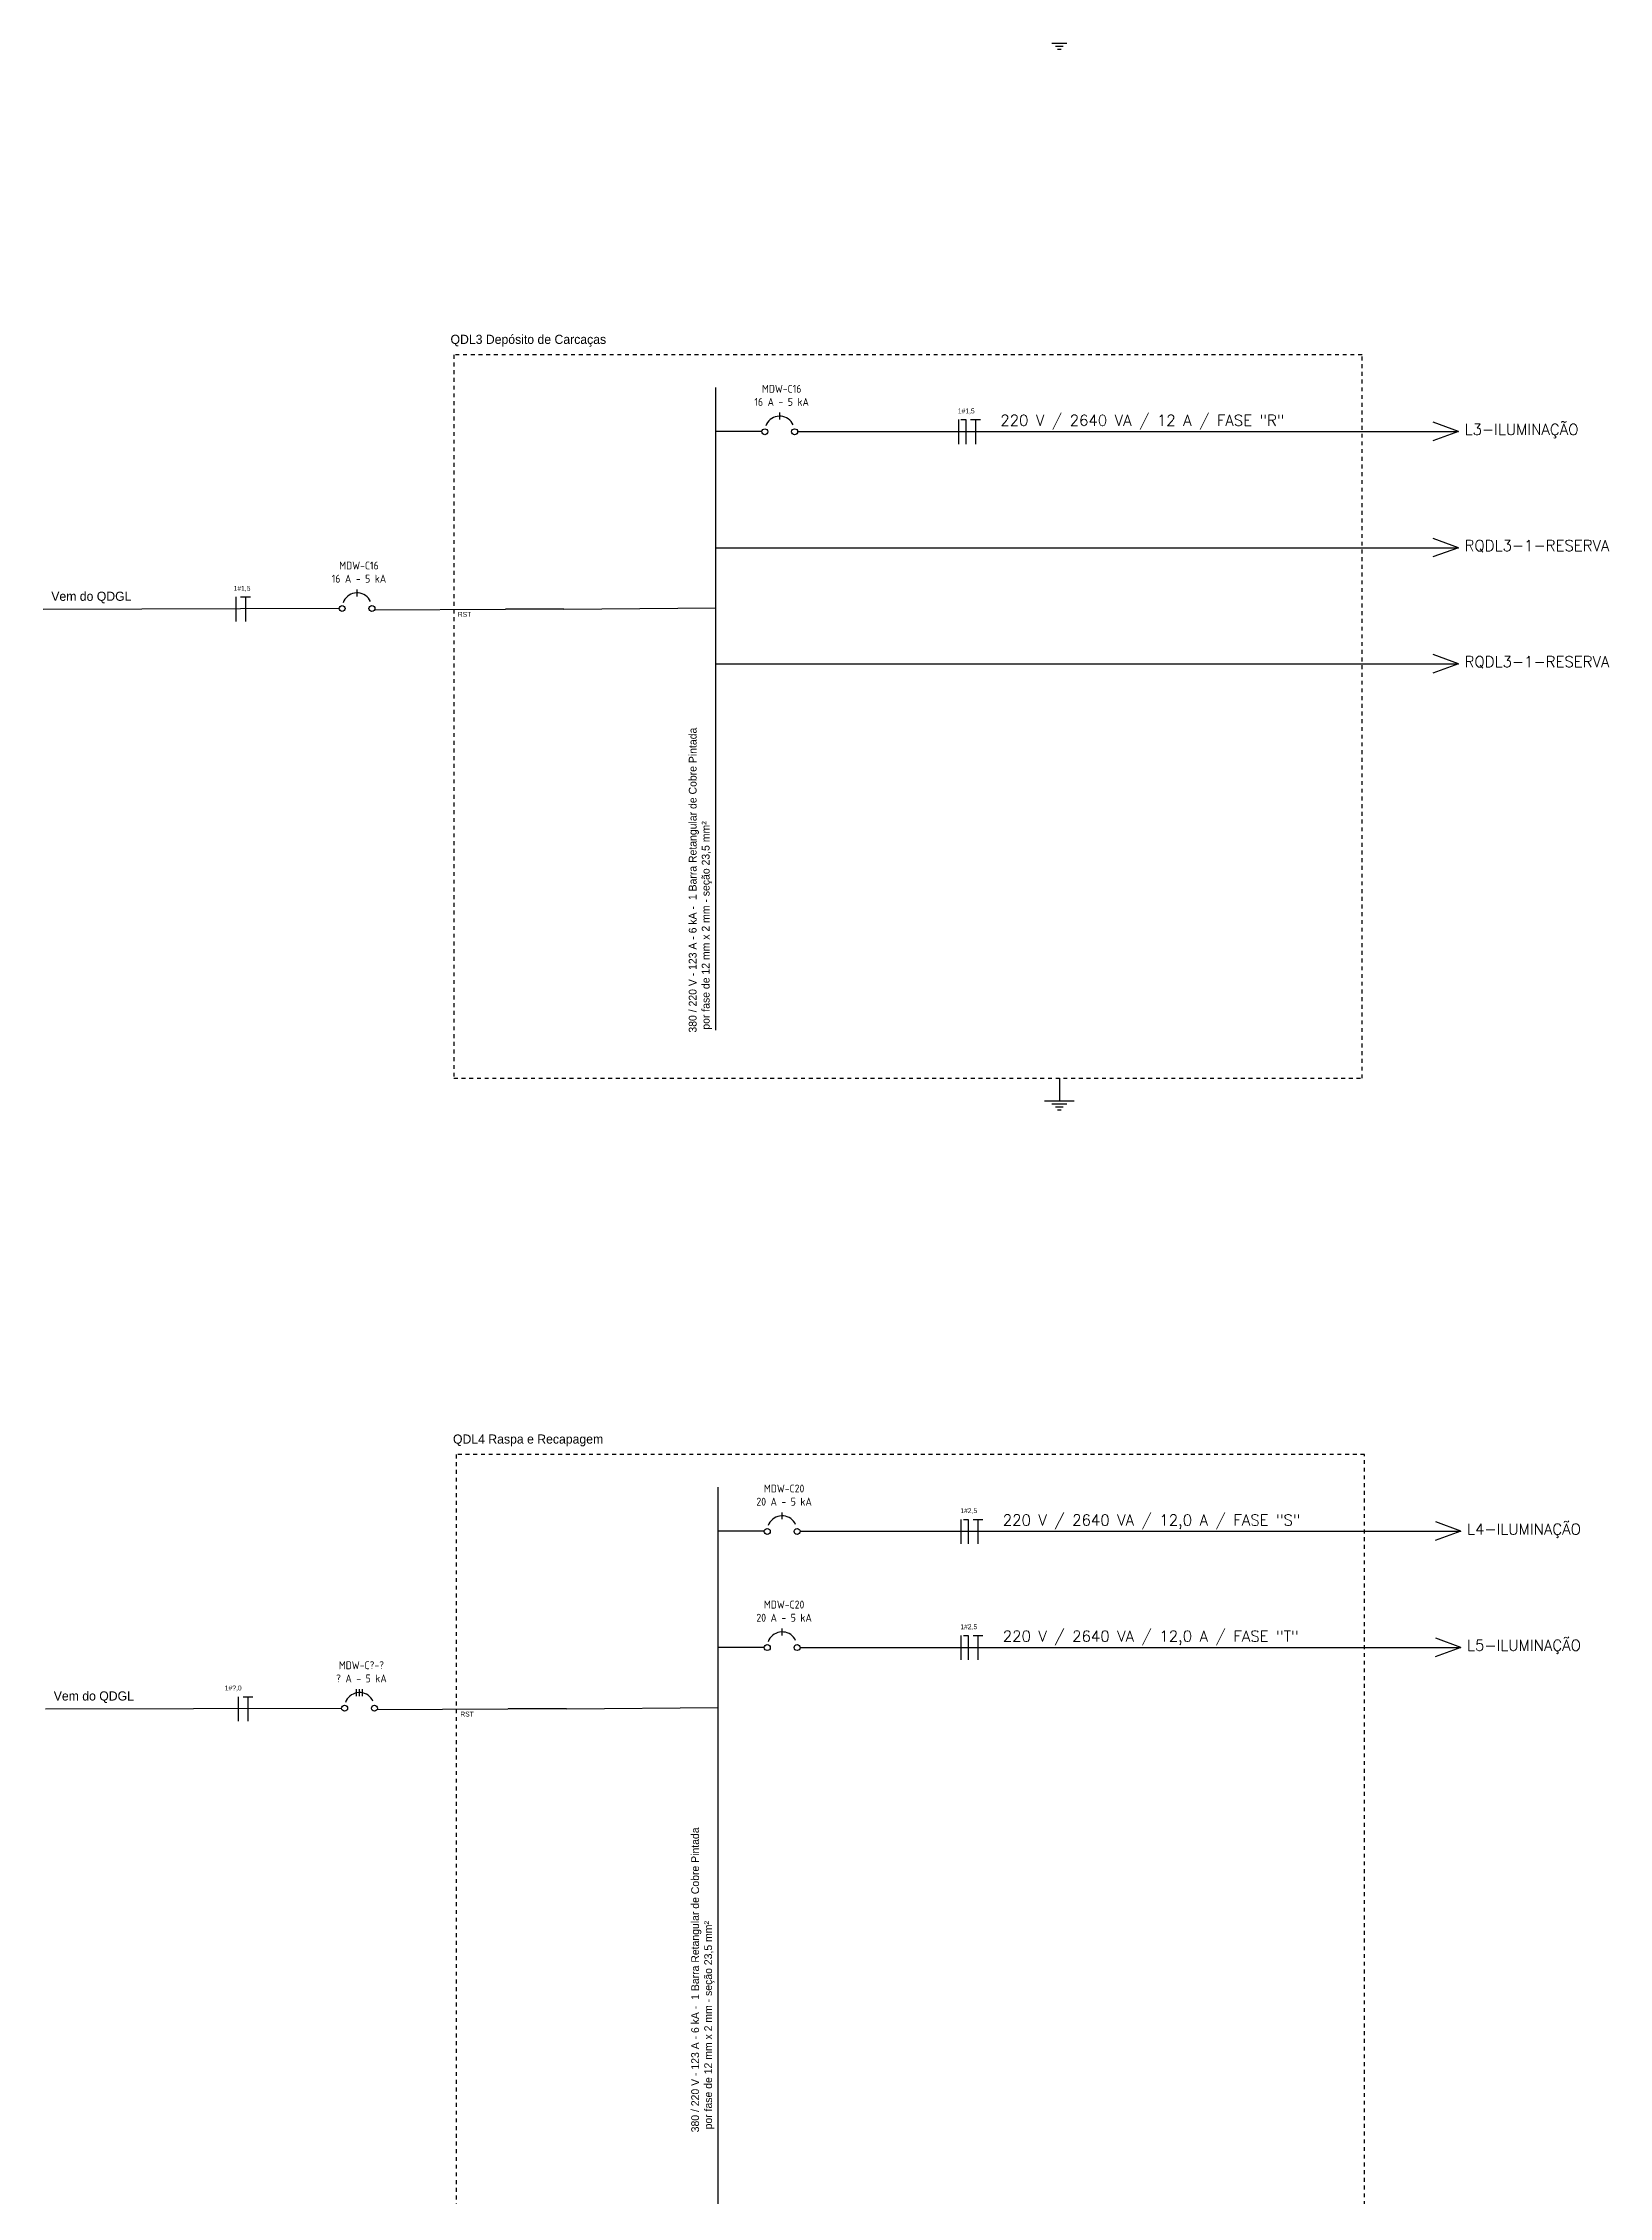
# Model space of a CAD drawing. Extents: x 196 to 565, y -49 to 207.
# Drawn here: x 464.4 to 505, y 75.4 to 131.2 of the extents above; entities that cross this region are included whole.
import ezdxf

# ---------------------------------------------------------------- set-up
doc = ezdxf.new("R2010")
doc.units = 0
doc.header["$MEASUREMENT"] = 0
doc.linetypes.add('DASHED2', pattern=[0.375, 0.25, -0.125])
for name, color, linetype in [('ELET_UNIFILAR_TEXTO', 4, 'CONTINUOUS'), ('ELET_UNIFILAR_TEXTO2', 4, 'CONTINUOUS'), ('ELT_UNIFILAR_DESENHO', 5, 'CONTINUOUS')]:
    doc.layers.add(name, color=color, linetype=linetype)
doc.styles.add('ARIAL', font='arial.ttf')
doc.styles.add('ROMANS', font='romans')

msp = doc.modelspace()

# ---------------------------------------------------------------- linework, layer by layer
at = {"layer": 'ELT_UNIFILAR_DESENHO'}
for p, q in [((490.569, 131.17), (490.955, 131.17)), ((490.666, 131.093), (490.859, 131.093)), ((490.714, 131.016), (490.81, 131.016)), ((481.857, 105.598), (481.857, 122.248)), ((483.051, 121.105), (481.857, 121.105)), ((483.514, 121.415), (483.514, 121.595)), ((483.977, 121.105), (501.104, 121.105)), ((488.147, 121.414), (488.147, 120.782)), ((488.211, 121.414), (488.337, 121.414)), ((488.337, 121.414), (488.337, 120.782)), ((488.462, 121.414), (488.715, 121.414)), ((488.589, 121.414), (488.589, 120.782)), ((501.104, 121.105), (500.443, 120.864)), ((501.104, 121.105), (500.453, 121.346)), ((501.104, 118.097), (500.453, 118.338)), ((481.857, 118.097), (501.104, 118.097)), ((501.104, 118.097), (500.443, 117.856)), ((469.415, 116.819), (469.415, 116.187)), ((469.541, 116.819), (469.794, 116.819)), ((469.667, 116.819), (469.667, 116.187)), ((472.557, 116.835), (472.557, 117.015)), ((472.557, 116.835), (472.557, 117.015)), ((464.419, 116.503), (472.095, 116.526)), ((473.014, 116.489), (476.405, 116.503)), ((477.922, 116.503), (476.409, 116.501)), ((477.922, 116.503), (481.857, 116.54)), ((481.857, 115.089), (501.104, 115.089)), ((501.104, 115.089), (500.443, 114.848)), ((501.104, 115.089), (500.453, 115.33)), ((490.762, 104.35), (490.762, 103.767)), ((490.376, 103.767), (491.148, 103.767)), ((490.569, 103.69), (490.955, 103.69)), ((490.666, 103.613), (490.859, 103.613)), ((490.714, 103.536), (490.81, 103.536)), ((481.921, 40.192), (481.921, 93.756)), ((483.577, 92.923), (483.577, 93.103)), ((483.577, 92.923), (483.577, 93.103)), ((488.211, 92.922), (488.211, 92.29)), ((488.274, 92.922), (488.401, 92.922)), ((488.401, 92.922), (488.401, 92.29)), ((488.526, 92.922), (488.779, 92.922)), ((488.653, 92.922), (488.653, 92.29)), ((501.167, 92.613), (500.517, 92.854)), ((483.115, 92.613), (481.921, 92.613)), ((484.041, 92.613), (501.167, 92.613)), ((501.167, 92.613), (500.507, 92.372)), ((483.577, 89.915), (483.577, 90.095)), ((483.577, 89.915), (483.577, 90.095)), ((488.211, 89.914), (488.211, 89.282)), ((488.274, 89.914), (488.401, 89.914)), ((488.401, 89.914), (488.401, 89.282)), ((488.526, 89.914), (488.779, 89.914)), ((488.653, 89.914), (488.653, 89.282)), ((501.167, 89.605), (500.517, 89.846)), ((483.115, 89.605), (481.921, 89.605)), ((484.041, 89.605), (501.167, 89.605)), ((501.167, 89.605), (500.507, 89.364)), ((469.479, 88.327), (469.479, 87.695)), ((469.605, 88.327), (469.857, 88.327)), ((469.731, 88.327), (469.731, 87.695)), ((472.544, 88.343), (472.544, 88.524)), ((472.544, 88.343), (472.544, 88.524)), ((472.621, 88.343), (472.621, 88.524)), ((472.621, 88.343), (472.621, 88.524)), ((472.698, 88.343), (472.698, 88.524)), ((472.698, 88.343), (472.698, 88.524)), ((464.483, 88.011), (472.158, 88.034)), ((473.078, 87.997), (476.469, 88.011)), ((477.986, 88.011), (476.473, 88.009)), ((477.986, 88.011), (481.921, 88.048))]:
    msp.add_line(p, q, dxfattribs=at)
at = {"layer": 'ELT_UNIFILAR_DESENHO', "linetype": 'DASHED2', "ltscale": 0.05}
for p, q in [((498.607, 123.093), (475.068, 123.093)), ((475.068, 123.093), (475.068, 104.35)), ((498.615, 104.35), (498.607, 123.093)), ((475.068, 104.35), (498.615, 104.35)), ((498.671, 94.601), (475.131, 94.601)), ((475.131, 94.601), (475.131, 37.159)), ((498.671, 37.159), (498.671, 94.601))]:
    msp.add_line(p, q, dxfattribs=at)
at = {"layer": 'ELT_UNIFILAR_DESENHO'}
for points in [[(483.864, 121.282), (483.839, 121.326), (483.809, 121.367), (483.774, 121.403), (483.735, 121.435), (483.692, 121.461), (483.646, 121.481), (483.597, 121.495), (483.547, 121.503), (483.497, 121.504), (483.447, 121.499), (483.397, 121.487), (483.35, 121.468), (483.306, 121.444), (483.265, 121.414), (483.229, 121.379), (483.197, 121.34), (483.171, 121.297), (483.151, 121.251)], [(472.907, 116.702), (472.883, 116.747), (472.853, 116.787), (472.818, 116.824), (472.779, 116.856), (472.736, 116.882), (472.689, 116.902), (472.641, 116.916), (472.591, 116.924), (472.541, 116.925), (472.49, 116.919), (472.441, 116.907), (472.394, 116.889), (472.35, 116.865), (472.309, 116.835), (472.273, 116.8), (472.241, 116.761), (472.215, 116.718), (472.195, 116.671)], [(483.927, 92.79), (483.903, 92.834), (483.873, 92.875), (483.838, 92.911), (483.799, 92.943), (483.756, 92.969), (483.709, 92.989), (483.661, 93.004), (483.611, 93.011), (483.561, 93.012), (483.51, 93.007), (483.461, 92.995), (483.414, 92.977), (483.37, 92.952), (483.329, 92.922), (483.293, 92.887), (483.261, 92.848), (483.235, 92.805), (483.215, 92.759)], [(483.927, 89.782), (483.903, 89.826), (483.873, 89.867), (483.838, 89.903), (483.799, 89.935), (483.756, 89.961), (483.709, 89.982), (483.661, 89.996), (483.611, 90.003), (483.561, 90.005), (483.51, 89.999), (483.461, 89.987), (483.414, 89.969), (483.37, 89.944), (483.329, 89.915), (483.293, 89.88), (483.261, 89.84), (483.235, 89.797), (483.215, 89.751)], [(472.971, 88.21), (472.947, 88.255), (472.917, 88.295), (472.882, 88.332), (472.843, 88.364), (472.799, 88.39), (472.753, 88.41), (472.705, 88.424), (472.655, 88.432), (472.604, 88.433), (472.554, 88.428), (472.505, 88.416), (472.458, 88.397), (472.414, 88.373), (472.373, 88.343), (472.336, 88.308), (472.305, 88.269), (472.279, 88.226), (472.258, 88.179)]]:
    msp.add_lwpolyline(points, dxfattribs=at)
for centre in [(483.128, 121.1), (483.9, 121.1), (472.172, 116.521), (472.944, 116.521), (483.192, 92.608), (483.964, 92.608), (483.192, 89.6), (483.964, 89.6), (472.235, 88.029), (473.008, 88.029)]:
    msp.add_circle(centre, 0.0772, dxfattribs=at)

# ---------------------------------------------------------------- texts
at = {"layer": 'ELET_UNIFILAR_TEXTO', "attachment_point": 1}
for s, insert, char_height, width in [('QDL3 Depósito de Carcaças', (474.981, 123.613), 0.23696, 7.18793), ('\\A1;\\pxqc;1#1,5', (487.856, 121.703), 0.12638, 0.9874), ('\\A1;1#1,5', (469.359, 117.108), 0.1264, 0.9874), ('QDL4 Raspa e Recapagem', (475.045, 95.121), 0.23696, 7.18793), ('\\A1;\\pxqc;1#2,5', (487.92, 93.211), 0.12638, 0.9874), ('\\A1;\\pxqc;1#2,5', (487.92, 90.203), 0.12638, 0.9874), ('\\A1;1#?,0', (469.129, 88.616), 0.1264, 0.9874)]:
    msp.add_mtext(s, dxfattribs=dict(at, insert=insert, char_height=char_height, width=width))
at = {"layer": 'ELET_UNIFILAR_TEXTO', "char_height": 0.20406, "width": 3.87486, "attachment_point": 8, "line_spacing_factor": 0.6, "style": 'ARIAL'}
for s, insert in [('\\pxsm1;{\\Fisocp|c0;MDW-C16\\P\\Fisocp2|c0;16 A - 5 kA}', (483.564, 121.77)), ('\\pxsm1;{\\Fisocp|c0;MDW-C16\\P\\Fisocp2|c0;16 A - 5 kA}', (472.608, 117.191)), ('\\pxsm1;{\\Fisocp|c0;MDW-C20\\P\\Fisocp2|c0;20 A - 5 kA}', (483.628, 93.278)), ('\\pxsm1;{\\Fisocp|c0;MDW-C20\\P\\Fisocp2|c0;20 A - 5 kA}', (483.628, 90.271)), ('\\pxsm1;{\\Fisocp|c0;MDW-C?-?\\P\\Fisocp2|c0;? A - 5 kA}', (472.671, 88.699))]:
    msp.add_mtext(s, dxfattribs=dict(at, insert=insert))
at = {"layer": 'ELET_UNIFILAR_TEXTO', "attachment_point": 1}
for s, insert, char_height in [('Vem do QDGL', (464.632, 116.957), 0.23696), ('RST', (475.17, 116.432), 0.1264), ('RST', (475.17, 116.432), 0.1264), ('Vem do QDGL', (464.696, 88.465), 0.23696), ('RST', (475.234, 87.94), 0.1264), ('RST', (475.234, 87.94), 0.1264)]:
    msp.add_mtext(s, dxfattribs=dict(at, insert=insert, char_height=char_height))
at = {"layer": 'ELET_UNIFILAR_TEXTO', "char_height": 0.202345, "attachment_point": 1, "rotation": 90}
for insert in [(481.156, 105.533), (481.22, 77.041)]:
    msp.add_mtext('\\A1;380 / 220 V - 123 A - 6 kA - {\\A0;\\fArial|b0|i0|c0|p34; \\Ftxt|c0;1 Barra Retangular de Cobre Pintada\\P por fase de 12 mm x 2 mm - seção 23,5 mm\\fArial|b0|i0|c0|p34;²}', dxfattribs=dict(at, insert=insert))
at = {"layer": 'ELET_UNIFILAR_TEXTO2', "char_height": 0.28356, "attachment_point": 1, "style": 'ROMANS'}
for s, insert, width in [('220 V / 2640 VA / 12 A / FASE "R"', (489.231, 121.537), 9.25609), ('L3-ILUMINAÇÃO', (501.265, 121.302), 3.00015), ('RQDL3-1-RESERVA', (501.265, 118.294), 3.00015), ('RQDL3-1-RESERVA', (501.265, 115.286), 3.00015), ('220 V / 2640 VA / 12,0 A / FASE "S"', (489.295, 93.045), 9.25609), ('L4-ILUMINAÇÃO', (501.329, 92.81), 3.00015), ('220 V / 2640 VA / 12,0 A / FASE "T"', (489.295, 90.037), 9.25609), ('L5-ILUMINAÇÃO', (501.329, 89.802), 3.00015)]:
    msp.add_mtext(s, dxfattribs=dict(at, insert=insert, width=width))

doc.saveas('drawing.dxf')
